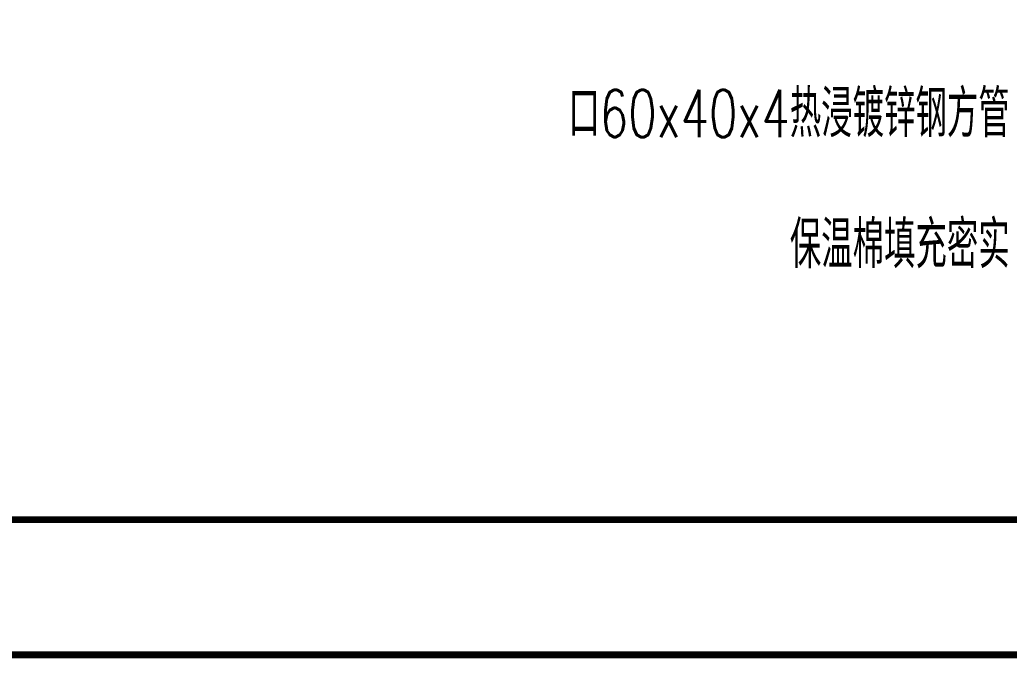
# Model space of a CAD drawing. Extents: x -202236 to 1002404, y -663931 to 1550022.
# Drawn here: x 24249 to 24688.9, y -357445.6 to -357162 of the extents above; entities that cross this region are included whole.
import ezdxf
from ezdxf.enums import TextEntityAlignment as Align

# ---------------------------------------------------------------- set-up
doc = ezdxf.new("R2010")
doc.units = 0
doc.layers.add('0-cxFrame', color=155, linetype='Continuous')
doc.layers.add('TEXT', color=7, linetype='Continuous')
doc.layers.add('0-cxText', color=131, linetype='Continuous', lineweight=25)
doc.styles.add('cx_tuming', font='simhei.ttf')
doc.styles.add('cx_tuqian1', font='')
doc.styles.add('DHTEXT-1', font='ROMANS.shx', dxfattribs={"width": 0.7, "bigfont": 'CHINESE.shx'})
doc.styles.add('黑体', font='simhei.ttf', dxfattribs={"height": 12})
doc.styles.get('cx_tuqian1').set_extended_font_data('SimSun')

# ---------------------------------------------------------------- blocks, each defined once
blk = doc.blocks.new('TK22.A2 L(Dragon)')
at = {"layer": '0-cxFrame', "color": 7, "const_width": 0.5}
blk.add_lwpolyline([(0, 0), (-594, 0), (-594, 420), (0, 420)], close=True, dxfattribs=at)
at = {"layer": '0-cxFrame', "const_width": 0.5}
blk.add_lwpolyline([(-80, 10), (-574, 10), (-574, 410), (-80, 410)], close=True, dxfattribs=at)
at = {"style": '黑体', "flags": 4}
blk.add_attdef('图幅', text='', height=3.3, dxfattribs=at).set_placement((-40, 3), align=Align.RIGHT)
at = {"layer": '0-cxText', "flags": 4}
for tag, height, style, p in [('建设单位', 3.5, 'cx_tuming', (-45, 240)), ('项目名称', 3.5, 'cx_tuming', (-45, 210)), ('子项名称', 3.5, 'cx_tuming', (-45, 180)), ('工程编号', 3.3, 'cx_tuqian1', (-35, 165)), ('图名1', 3.5, 'cx_tuming', (-45, 87)), ('图名2', 3.5, 'cx_tuming', (-45, 79)), ('图名3', 3.5, 'cx_tuming', (-45, 71)), ('出图日期', 3.3, 'cx_tuqian1', (-39, 60)), ('专业', 3.3, 'cx_tuqian1', (-55, 52)), ('图号', 3.3, 'cx_tuqian1', (-55, 44)), ('版次', 3.3, 'cx_tuqian1', (-20, 44))]:
    blk.add_attdef(tag, text='', height=height, dxfattribs=dict(at, style=style)).set_placement(p, align=Align.MIDDLE)
at = {"layer": 'Defpoints', "color": 6, "flags": 4}
for tag, height, style, p in [('tufu', 3.3, '黑体', (-12, 12)), ('dwfname', 4, 'cx_tuqian1', (-80, 3))]:
    blk.add_attdef(tag, text='', height=height, dxfattribs=dict(at, style=style)).set_placement(p, align=Align.RIGHT)

msp = doc.modelspace()

# ---------------------------------------------------------------- block references
at = {"layer": '0-cxFrame', "xscale": 6, "yscale": 6, "zscale": 6}
msp.add_blockref('TK22.A2 L(Dragon)', (25719.96, -357444.07), dxfattribs=at)

# ---------------------------------------------------------------- texts
at = {"layer": 'TEXT', "ltscale": 60, "style": 'DHTEXT-1', "width": 0.7}
for s, p in [('口60x40x4热浸镀锌钢方管', (24689.1, -357203.62)), ('保温棉填充密实', (24689.1, -357261.81))]:
    msp.add_text(s, height=21, dxfattribs=at).set_placement(p, align=Align.MIDDLE_RIGHT)

doc.saveas('drawing.dxf')
